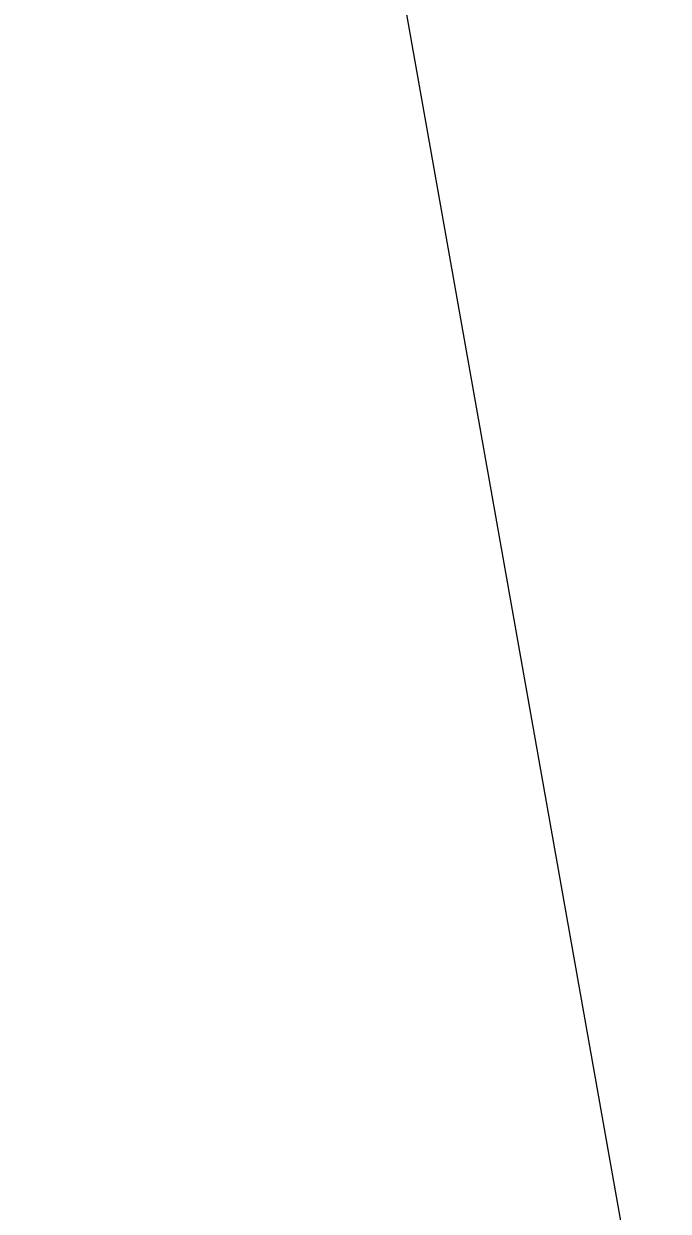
# Model space of a CAD drawing. Header units: millimetres. Extents: x -434100 to 9270898, y 0 to 249028.
# Drawn here: x 75373.46 to 75377.57, y 106380.63 to 106388.21 of the extents above; entities that cross this region are included whole.
import ezdxf
from ezdxf import colors
from ezdxf.entities.mleader import LeaderData, LeaderLine
from ezdxf.math import Vec2, Vec3

# ---------------------------------------------------------------- set-up
doc = ezdxf.new("R2010")
doc.units = ezdxf.units.MM
doc.header["$MEASUREMENT"] = 0
doc.linetypes.add('HIDDEN', pattern=[6, 4, -2])
doc.layers.get('0').update_dxf_attribs({"color": 250, "lineweight": 9})
for name, color, linetype, lineweight in [('АР_Отметки', 250, 'Continuous', 15), ('АР_Размеры', 175, 'Continuous', 9), ('АР_Сущ Несущая стена', 216, 'Continuous', 30), ('перекр 0.3', 181, 'Continuous', 30)]:
    doc.layers.add(name, color=color, linetype=linetype, lineweight=lineweight)
doc.styles.add('ISOCPEUR', font='isocpeur.TTF', dxfattribs={"width": 0.7})

# ---------------------------------------------------------------- blocks, each defined once
blk = doc.blocks.new('_DotSmall')
at = {"color": 0, "linetype": 'ByBlock', "const_width": 0.5}
blk.add_lwpolyline([(-0.0625, 0, 1), (0.0625, 0, 1)], format="xyb", close=True, dxfattribs=at)

msp = doc.modelspace()

# ---------------------------------------------------------------- linework, layer by layer
at = {"layer": 'АР_Размеры', "color": 5, "lineweight": 0, "ltscale": 100, "transparency": 33554687}
msp.add_lwpolyline([(75361.3021, 106470.6668), (75378.5795, 106373.185), (75380.6204, 106373.5468), (75381.0155, 106374.112), (75380.9303, 106374.5923), (75379.8499, 106374.4008), (75378.9775, 106379.3229), (75382.6991, 106379.9825)], dxfattribs=at)
msp.add_lwpolyline([(75361.3021, 106470.6668), (75378.5795, 106373.185), (75380.6204, 106373.5468), (75381.0155, 106374.112), (75380.9303, 106374.5923), (75379.8499, 106374.4008), (75378.9775, 106379.3229), (75382.6991, 106379.9825)], dxfattribs=at)
msp.add_lwpolyline([(75361.3021, 106470.6668), (75378.5795, 106373.185), (75380.6204, 106373.5468), (75381.0155, 106374.112), (75380.9303, 106374.5923), (75379.8499, 106374.4008), (75378.9775, 106379.3229), (75382.6991, 106379.9825)], dxfattribs=at)
msp.add_lwpolyline([(75361.3021, 106470.6668), (75378.5795, 106373.185), (75380.6204, 106373.5468), (75381.0155, 106374.112), (75380.9303, 106374.5923), (75379.8499, 106374.4008), (75378.9775, 106379.3229), (75382.6991, 106379.9825)], dxfattribs=at)
msp.add_lwpolyline([(75361.3021, 106470.6668), (75378.5795, 106373.185), (75380.6204, 106373.5468), (75381.0155, 106374.112), (75380.9303, 106374.5923), (75379.8499, 106374.4008), (75378.9775, 106379.3229), (75382.6991, 106379.9825)], dxfattribs=at)
msp.add_lwpolyline([(75361.3021, 106470.6668), (75378.5795, 106373.185), (75380.6204, 106373.5468), (75381.0155, 106374.112), (75380.9303, 106374.5923), (75379.8499, 106374.4008), (75378.9775, 106379.3229), (75382.6991, 106379.9825)], dxfattribs=at)
msp.add_lwpolyline([(75361.3021, 106470.6668), (75378.5795, 106373.185), (75380.6204, 106373.5468), (75381.0155, 106374.112), (75380.9303, 106374.5923), (75379.8499, 106374.4008), (75378.9775, 106379.3229), (75382.6991, 106379.9825)], dxfattribs=at)
msp.add_lwpolyline([(75361.3021, 106470.6668), (75378.5795, 106373.185), (75380.6204, 106373.5468), (75381.0155, 106374.112), (75380.9303, 106374.5923), (75379.8499, 106374.4008), (75378.9775, 106379.3229), (75382.6991, 106379.9825)], dxfattribs=at)
msp.add_lwpolyline([(75361.3021, 106470.6668), (75378.5795, 106373.185), (75380.6204, 106373.5468), (75381.0155, 106374.112), (75380.9303, 106374.5923), (75379.8499, 106374.4008), (75378.9775, 106379.3229), (75382.6991, 106379.9825)], dxfattribs=at)
msp.add_lwpolyline([(75361.3021, 106470.6668), (75378.5795, 106373.185), (75380.6204, 106373.5468), (75381.0155, 106374.112), (75380.9303, 106374.5923), (75379.8499, 106374.4008), (75378.9775, 106379.3229), (75382.6991, 106379.9825)], dxfattribs=at)
msp.add_lwpolyline([(75361.3021, 106470.6668), (75378.5795, 106373.185), (75380.6204, 106373.5468), (75381.0155, 106374.112), (75380.9303, 106374.5923), (75379.8499, 106374.4008), (75378.9775, 106379.3229), (75382.6991, 106379.9825)], dxfattribs=at)
msp.add_lwpolyline([(75361.3021, 106470.6668), (75378.5795, 106373.185), (75380.6204, 106373.5468), (75381.0155, 106374.112), (75380.9303, 106374.5923), (75379.8499, 106374.4008), (75378.9775, 106379.3229), (75382.6991, 106379.9825)], dxfattribs=at)
msp.add_lwpolyline([(75361.3021, 106470.6668), (75378.5795, 106373.185), (75380.6204, 106373.5468), (75381.0155, 106374.112), (75380.9303, 106374.5923), (75379.8499, 106374.4008), (75378.9775, 106379.3229), (75382.6991, 106379.9825)], dxfattribs=at)
msp.add_lwpolyline([(75361.3021, 106470.6668), (75378.5795, 106373.185), (75380.6204, 106373.5468), (75381.0155, 106374.112), (75380.9303, 106374.5923), (75379.8499, 106374.4008), (75378.9775, 106379.3229), (75382.6991, 106379.9825)], dxfattribs=at)
msp.add_lwpolyline([(75361.3021, 106470.6668), (75378.5795, 106373.185), (75380.6204, 106373.5468), (75381.0155, 106374.112), (75380.9303, 106374.5923), (75379.8499, 106374.4008), (75378.9775, 106379.3229), (75382.6991, 106379.9825)], dxfattribs=at)
msp.add_lwpolyline([(75361.3021, 106470.6668), (75378.5795, 106373.185), (75380.6204, 106373.5468), (75381.0155, 106374.112), (75380.9303, 106374.5923), (75379.8499, 106374.4008), (75378.9775, 106379.3229), (75382.6991, 106379.9825)], dxfattribs=at)
msp.add_lwpolyline([(75361.3021, 106470.6668), (75378.5795, 106373.185), (75380.6204, 106373.5468), (75381.0155, 106374.112), (75380.9303, 106374.5923), (75379.8499, 106374.4008), (75378.9775, 106379.3229), (75382.6991, 106379.9825)], dxfattribs=at)
msp.add_lwpolyline([(75361.3021, 106470.6668), (75378.5795, 106373.185), (75380.6204, 106373.5468), (75381.0155, 106374.112), (75380.9303, 106374.5923), (75379.8499, 106374.4008), (75378.9775, 106379.3229), (75382.6991, 106379.9825)], dxfattribs=at)
msp.add_lwpolyline([(75361.3021, 106470.6668), (75378.5795, 106373.185), (75380.6204, 106373.5468), (75381.0155, 106374.112), (75380.9303, 106374.5923), (75379.8499, 106374.4008), (75378.9775, 106379.3229), (75382.6991, 106379.9825)], dxfattribs=at)
msp.add_lwpolyline([(75361.3021, 106470.6668), (75378.5795, 106373.185), (75380.6204, 106373.5468), (75381.0155, 106374.112), (75380.9303, 106374.5923), (75379.8499, 106374.4008), (75378.9775, 106379.3229), (75382.6991, 106379.9825)], dxfattribs=at)
msp.add_lwpolyline([(75361.3021, 106470.6668), (75378.5795, 106373.185), (75380.6204, 106373.5468), (75381.0155, 106374.112), (75380.9303, 106374.5923), (75379.8499, 106374.4008), (75378.9775, 106379.3229), (75382.6991, 106379.9825)], dxfattribs=at)
msp.add_lwpolyline([(75361.3021, 106470.6668), (75378.5795, 106373.185), (75380.6204, 106373.5468), (75381.0155, 106374.112), (75380.9303, 106374.5923), (75379.8499, 106374.4008), (75378.9775, 106379.3229), (75382.6991, 106379.9825)], dxfattribs=at)
msp.add_lwpolyline([(75361.3021, 106470.6668), (75378.5795, 106373.185), (75380.6204, 106373.5468), (75381.0155, 106374.112), (75380.9303, 106374.5923), (75379.8499, 106374.4008), (75378.9775, 106379.3229), (75382.6991, 106379.9825)], dxfattribs=at)
msp.add_lwpolyline([(75361.3021, 106470.6668), (75378.5795, 106373.185), (75380.6204, 106373.5468), (75381.0155, 106374.112), (75380.9303, 106374.5923), (75379.8499, 106374.4008), (75378.9775, 106379.3229), (75382.6991, 106379.9825)], dxfattribs=at)
msp.add_lwpolyline([(75361.3021, 106470.6668), (75378.5795, 106373.185), (75380.6204, 106373.5468), (75381.0155, 106374.112), (75380.9303, 106374.5923), (75379.8499, 106374.4008), (75378.9775, 106379.3229), (75382.6991, 106379.9825)], dxfattribs=at)
msp.add_lwpolyline([(75361.3021, 106470.6668), (75378.5795, 106373.185), (75380.6204, 106373.5468), (75381.0155, 106374.112), (75380.9303, 106374.5923), (75379.8499, 106374.4008), (75378.9775, 106379.3229), (75382.6991, 106379.9825)], dxfattribs=at)
msp.add_lwpolyline([(75361.3021, 106470.6668), (75378.5795, 106373.185), (75380.6204, 106373.5468), (75381.0155, 106374.112), (75380.9303, 106374.5923), (75379.8499, 106374.4008), (75378.9775, 106379.3229), (75382.6991, 106379.9825)], dxfattribs=at)
msp.add_lwpolyline([(75361.3021, 106470.6668), (75378.5795, 106373.185), (75380.6204, 106373.5468), (75381.0155, 106374.112), (75380.9303, 106374.5923), (75379.8499, 106374.4008), (75378.9775, 106379.3229), (75382.6991, 106379.9825)], dxfattribs=at)
msp.add_lwpolyline([(75361.3021, 106470.6668), (75378.5795, 106373.185), (75380.6204, 106373.5468), (75381.0155, 106374.112), (75380.9303, 106374.5923), (75379.8499, 106374.4008), (75378.9775, 106379.3229), (75382.6991, 106379.9825)], dxfattribs=at)
msp.add_lwpolyline([(75361.3021, 106470.6668), (75378.5795, 106373.185), (75380.6204, 106373.5468), (75381.0155, 106374.112), (75380.9303, 106374.5923), (75379.8499, 106374.4008), (75378.9775, 106379.3229), (75382.6991, 106379.9825)], dxfattribs=at)
msp.add_lwpolyline([(75361.3021, 106470.6668), (75378.5795, 106373.185), (75380.6204, 106373.5468), (75381.0155, 106374.112), (75380.9303, 106374.5923), (75379.8499, 106374.4008), (75378.9775, 106379.3229), (75382.6991, 106379.9825)], dxfattribs=at)
msp.add_lwpolyline([(75361.3021, 106470.6668), (75378.5795, 106373.185), (75380.6204, 106373.5468), (75381.0155, 106374.112), (75380.9303, 106374.5923), (75379.8499, 106374.4008), (75378.9775, 106379.3229), (75382.6991, 106379.9825)], dxfattribs=at)
msp.add_lwpolyline([(75361.3021, 106470.6668), (75378.5795, 106373.185), (75380.6204, 106373.5468), (75381.0155, 106374.112), (75380.9303, 106374.5923), (75379.8499, 106374.4008), (75378.9775, 106379.3229), (75382.6991, 106379.9825)], dxfattribs=at)
msp.add_lwpolyline([(75361.3021, 106470.6668), (75378.5795, 106373.185), (75380.6204, 106373.5468), (75381.0155, 106374.112), (75380.9303, 106374.5923), (75379.8499, 106374.4008), (75378.9775, 106379.3229), (75382.6991, 106379.9825)], dxfattribs=at)
msp.add_lwpolyline([(75361.3021, 106470.6668), (75378.5795, 106373.185), (75380.6204, 106373.5468), (75381.0155, 106374.112), (75380.9303, 106374.5923), (75379.8499, 106374.4008), (75378.9775, 106379.3229), (75382.6991, 106379.9825)], dxfattribs=at)
msp.add_lwpolyline([(75361.3021, 106470.6668), (75378.5795, 106373.185), (75380.6204, 106373.5468), (75381.0155, 106374.112), (75380.9303, 106374.5923), (75379.8499, 106374.4008), (75378.9775, 106379.3229), (75382.6991, 106379.9825)], dxfattribs=at)
msp.add_lwpolyline([(75361.3021, 106470.6668), (75378.5795, 106373.185), (75380.6204, 106373.5468), (75381.0155, 106374.112), (75380.9303, 106374.5923), (75379.8499, 106374.4008), (75378.9775, 106379.3229), (75382.6991, 106379.9825)], dxfattribs=at)
msp.add_lwpolyline([(75361.3021, 106470.6668), (75378.5795, 106373.185), (75380.6204, 106373.5468), (75381.0155, 106374.112), (75380.9303, 106374.5923), (75379.8499, 106374.4008), (75378.9775, 106379.3229), (75382.6991, 106379.9825)], dxfattribs=at)
msp.add_lwpolyline([(75361.3021, 106470.6668), (75378.5795, 106373.185), (75380.6204, 106373.5468), (75381.0155, 106374.112), (75380.9303, 106374.5923), (75379.8499, 106374.4008), (75378.9775, 106379.3229), (75382.6991, 106379.9825)], dxfattribs=at)
msp.add_lwpolyline([(75361.3021, 106470.6668), (75378.5795, 106373.185), (75380.6204, 106373.5468), (75381.0155, 106374.112), (75380.9303, 106374.5923), (75379.8499, 106374.4008), (75378.9775, 106379.3229), (75382.6991, 106379.9825)], dxfattribs=at)
msp.add_lwpolyline([(75361.3021, 106470.6668), (75378.5795, 106373.185), (75380.6204, 106373.5468), (75381.0155, 106374.112), (75380.9303, 106374.5923), (75379.8499, 106374.4008), (75378.9775, 106379.3229), (75382.6991, 106379.9825)], dxfattribs=at)
msp.add_lwpolyline([(75361.3021, 106470.6668), (75378.5795, 106373.185), (75380.6204, 106373.5468), (75381.0155, 106374.112), (75380.9303, 106374.5923), (75379.8499, 106374.4008), (75378.9775, 106379.3229), (75382.6991, 106379.9825)], dxfattribs=at)
msp.add_lwpolyline([(75361.3021, 106470.6668), (75378.5795, 106373.185), (75380.6204, 106373.5468), (75381.0155, 106374.112), (75380.9303, 106374.5923), (75379.8499, 106374.4008), (75378.9775, 106379.3229), (75382.6991, 106379.9825)], dxfattribs=at)
msp.add_lwpolyline([(75361.3021, 106470.6668), (75378.5795, 106373.185), (75380.6204, 106373.5468), (75381.0155, 106374.112), (75380.9303, 106374.5923), (75379.8499, 106374.4008), (75378.9775, 106379.3229), (75382.6991, 106379.9825)], dxfattribs=at)
msp.add_lwpolyline([(75361.3021, 106470.6668), (75378.5795, 106373.185), (75380.6204, 106373.5468), (75381.0155, 106374.112), (75380.9303, 106374.5923), (75379.8499, 106374.4008), (75378.9775, 106379.3229), (75382.6991, 106379.9825)], dxfattribs=at)
msp.add_lwpolyline([(75361.3021, 106470.6668), (75378.5795, 106373.185), (75380.6204, 106373.5468), (75381.0155, 106374.112), (75380.9303, 106374.5923), (75379.8499, 106374.4008), (75378.9775, 106379.3229), (75382.6991, 106379.9825)], dxfattribs=at)
msp.add_lwpolyline([(75361.3021, 106470.6668), (75378.5795, 106373.185), (75380.6204, 106373.5468), (75381.0155, 106374.112), (75380.9303, 106374.5923), (75379.8499, 106374.4008), (75378.9775, 106379.3229), (75382.6991, 106379.9825)], dxfattribs=at)
msp.add_lwpolyline([(75361.3021, 106470.6668), (75378.5795, 106373.185), (75380.6204, 106373.5468), (75381.0155, 106374.112), (75380.9303, 106374.5923), (75379.8499, 106374.4008), (75378.9775, 106379.3229), (75382.6991, 106379.9825)], dxfattribs=at)
msp.add_lwpolyline([(75361.3021, 106470.6668), (75378.5795, 106373.185), (75380.6204, 106373.5468), (75381.0155, 106374.112), (75380.9303, 106374.5923), (75379.8499, 106374.4008), (75378.9775, 106379.3229), (75382.6991, 106379.9825)], dxfattribs=at)
msp.add_lwpolyline([(75361.3021, 106470.6668), (75378.5795, 106373.185), (75380.6204, 106373.5468), (75381.0155, 106374.112), (75380.9303, 106374.5923), (75379.8499, 106374.4008), (75378.9775, 106379.3229), (75382.6991, 106379.9825)], dxfattribs=at)
msp.add_lwpolyline([(75361.3021, 106470.6668), (75378.5795, 106373.185), (75380.6204, 106373.5468), (75381.0155, 106374.112), (75380.9303, 106374.5923), (75379.8499, 106374.4008), (75378.9775, 106379.3229), (75382.6991, 106379.9825)], dxfattribs=at)
msp.add_lwpolyline([(75361.3021, 106470.6668), (75378.5795, 106373.185), (75380.6204, 106373.5468), (75381.0155, 106374.112), (75380.9303, 106374.5923), (75379.8499, 106374.4008), (75378.9775, 106379.3229), (75382.6991, 106379.9825)], dxfattribs=at)
msp.add_lwpolyline([(75361.3021, 106470.6668), (75378.5795, 106373.185), (75380.6204, 106373.5468), (75381.0155, 106374.112), (75380.9303, 106374.5923), (75379.8499, 106374.4008), (75378.9775, 106379.3229), (75382.6991, 106379.9825)], dxfattribs=at)
msp.add_lwpolyline([(75361.3021, 106470.6668), (75378.5795, 106373.185), (75380.6204, 106373.5468), (75381.0155, 106374.112), (75380.9303, 106374.5923), (75379.8499, 106374.4008), (75378.9775, 106379.3229), (75382.6991, 106379.9825)], dxfattribs=at)
msp.add_lwpolyline([(75361.3021, 106470.6668), (75378.5795, 106373.185), (75380.6204, 106373.5468), (75381.0155, 106374.112), (75380.9303, 106374.5923), (75379.8499, 106374.4008), (75378.9775, 106379.3229), (75382.6991, 106379.9825)], dxfattribs=at)
msp.add_lwpolyline([(75361.3021, 106470.6668), (75378.5795, 106373.185), (75380.6204, 106373.5468), (75381.0155, 106374.112), (75380.9303, 106374.5923), (75379.8499, 106374.4008), (75378.9775, 106379.3229), (75382.6991, 106379.9825)], dxfattribs=at)
msp.add_lwpolyline([(75361.3021, 106470.6668), (75378.5795, 106373.185), (75380.6204, 106373.5468), (75381.0155, 106374.112), (75380.9303, 106374.5923), (75379.8499, 106374.4008), (75378.9775, 106379.3229), (75382.6991, 106379.9825)], dxfattribs=at)
msp.add_lwpolyline([(75361.3021, 106470.6668), (75378.5795, 106373.185), (75380.6204, 106373.5468), (75381.0155, 106374.112), (75380.9303, 106374.5923), (75379.8499, 106374.4008), (75378.9775, 106379.3229), (75382.6991, 106379.9825)], dxfattribs=at)
msp.add_lwpolyline([(75361.3021, 106470.6668), (75378.5795, 106373.185), (75380.6204, 106373.5468), (75381.0155, 106374.112), (75380.9303, 106374.5923), (75379.8499, 106374.4008), (75378.9775, 106379.3229), (75382.6991, 106379.9825)], dxfattribs=at)
msp.add_lwpolyline([(75361.3021, 106470.6668), (75378.5795, 106373.185), (75380.6204, 106373.5468), (75381.0155, 106374.112), (75380.9303, 106374.5923), (75379.8499, 106374.4008), (75378.9775, 106379.3229), (75382.6991, 106379.9825)], dxfattribs=at)
msp.add_lwpolyline([(75361.3021, 106470.6668), (75378.5795, 106373.185), (75380.6204, 106373.5468), (75381.0155, 106374.112), (75380.9303, 106374.5923), (75379.8499, 106374.4008), (75378.9775, 106379.3229), (75382.6991, 106379.9825)], dxfattribs=at)
msp.add_lwpolyline([(75361.3021, 106470.6668), (75378.5795, 106373.185), (75380.6204, 106373.5468), (75381.0155, 106374.112), (75380.9303, 106374.5923), (75379.8499, 106374.4008), (75378.9775, 106379.3229), (75382.6991, 106379.9825)], dxfattribs=at)
msp.add_lwpolyline([(75361.3021, 106470.6668), (75378.5795, 106373.185), (75380.6204, 106373.5468), (75381.0155, 106374.112), (75380.9303, 106374.5923), (75379.8499, 106374.4008), (75378.9775, 106379.3229), (75382.6991, 106379.9825)], dxfattribs=at)
msp.add_lwpolyline([(75361.3021, 106470.6668), (75378.5795, 106373.185), (75380.6204, 106373.5468), (75381.0155, 106374.112), (75380.9303, 106374.5923), (75379.8499, 106374.4008), (75378.9775, 106379.3229), (75382.6991, 106379.9825)], dxfattribs=at)
msp.add_lwpolyline([(75361.3021, 106470.6668), (75378.5795, 106373.185), (75380.6204, 106373.5468), (75381.0155, 106374.112), (75380.9303, 106374.5923), (75379.8499, 106374.4008), (75378.9775, 106379.3229), (75382.6991, 106379.9825)], dxfattribs=at)
msp.add_lwpolyline([(75361.3021, 106470.6668), (75378.5795, 106373.185), (75380.6204, 106373.5468), (75381.0155, 106374.112), (75380.9303, 106374.5923), (75379.8499, 106374.4008), (75378.9775, 106379.3229), (75382.6991, 106379.9825)], dxfattribs=at)
msp.add_lwpolyline([(75361.3021, 106470.6668), (75378.5795, 106373.185), (75380.6204, 106373.5468), (75381.0155, 106374.112), (75380.9303, 106374.5923), (75379.8499, 106374.4008), (75378.9775, 106379.3229), (75382.6991, 106379.9825)], dxfattribs=at)
msp.add_lwpolyline([(75361.3021, 106470.6668), (75378.5795, 106373.185), (75380.6204, 106373.5468), (75381.0155, 106374.112), (75380.9303, 106374.5923), (75379.8499, 106374.4008), (75378.9775, 106379.3229), (75382.6991, 106379.9825)], dxfattribs=at)
msp.add_lwpolyline([(75361.3021, 106470.6668), (75378.5795, 106373.185), (75380.6204, 106373.5468), (75381.0155, 106374.112), (75380.9303, 106374.5923), (75379.8499, 106374.4008), (75378.9775, 106379.3229), (75382.6991, 106379.9825)], dxfattribs=at)
msp.add_lwpolyline([(75361.3021, 106470.6668), (75378.5795, 106373.185), (75380.6204, 106373.5468), (75381.0155, 106374.112), (75380.9303, 106374.5923), (75379.8499, 106374.4008), (75378.9775, 106379.3229), (75382.6991, 106379.9825)], dxfattribs=at)
msp.add_lwpolyline([(75361.3021, 106470.6668), (75378.5795, 106373.185), (75380.6204, 106373.5468), (75381.0155, 106374.112), (75380.9303, 106374.5923), (75379.8499, 106374.4008), (75378.9775, 106379.3229), (75382.6991, 106379.9825)], dxfattribs=at)
msp.add_lwpolyline([(75361.3021, 106470.6668), (75378.5795, 106373.185), (75380.6204, 106373.5468), (75381.0155, 106374.112), (75380.9303, 106374.5923), (75379.8499, 106374.4008), (75378.9775, 106379.3229), (75382.6991, 106379.9825)], dxfattribs=at)
msp.add_lwpolyline([(75361.3021, 106470.6668), (75378.5795, 106373.185), (75380.6204, 106373.5468), (75381.0155, 106374.112), (75380.9303, 106374.5923), (75379.8499, 106374.4008), (75378.9775, 106379.3229), (75382.6991, 106379.9825)], dxfattribs=at)
msp.add_lwpolyline([(75361.3021, 106470.6668), (75378.5795, 106373.185), (75380.6204, 106373.5468), (75381.0155, 106374.112), (75380.9303, 106374.5923), (75379.8499, 106374.4008), (75378.9775, 106379.3229), (75382.6991, 106379.9825)], dxfattribs=at)
msp.add_lwpolyline([(75361.3021, 106470.6668), (75378.5795, 106373.185), (75380.6204, 106373.5468), (75381.0155, 106374.112), (75380.9303, 106374.5923), (75379.8499, 106374.4008), (75378.9775, 106379.3229), (75382.6991, 106379.9825)], dxfattribs=at)
msp.add_lwpolyline([(75361.3021, 106470.6668), (75378.5795, 106373.185), (75380.6204, 106373.5468), (75381.0155, 106374.112), (75380.9303, 106374.5923), (75379.8499, 106374.4008), (75378.9775, 106379.3229), (75382.6991, 106379.9825)], dxfattribs=at)
msp.add_lwpolyline([(75361.3021, 106470.6668), (75378.5795, 106373.185), (75380.6204, 106373.5468), (75381.0155, 106374.112), (75380.9303, 106374.5923), (75379.8499, 106374.4008), (75378.9775, 106379.3229), (75382.6991, 106379.9825)], dxfattribs=at)
msp.add_lwpolyline([(75361.3021, 106470.6668), (75378.5795, 106373.185), (75380.6204, 106373.5468), (75381.0155, 106374.112), (75380.9303, 106374.5923), (75379.8499, 106374.4008), (75378.9775, 106379.3229), (75382.6991, 106379.9825)], dxfattribs=at)
msp.add_lwpolyline([(75361.3021, 106470.6668), (75378.5795, 106373.185), (75380.6204, 106373.5468), (75381.0155, 106374.112), (75380.9303, 106374.5923), (75379.8499, 106374.4008), (75378.9775, 106379.3229), (75382.6991, 106379.9825)], dxfattribs=at)
msp.add_lwpolyline([(75361.3021, 106470.6668), (75378.5795, 106373.185), (75380.6204, 106373.5468), (75381.0155, 106374.112), (75380.9303, 106374.5923), (75379.8499, 106374.4008), (75378.9775, 106379.3229), (75382.6991, 106379.9825)], dxfattribs=at)
msp.add_lwpolyline([(75361.3021, 106470.6668), (75378.5795, 106373.185), (75380.6204, 106373.5468), (75381.0155, 106374.112), (75380.9303, 106374.5923), (75379.8499, 106374.4008), (75378.9775, 106379.3229), (75382.6991, 106379.9825)], dxfattribs=at)
msp.add_lwpolyline([(75361.3021, 106470.6668), (75378.5795, 106373.185), (75380.6204, 106373.5468), (75381.0155, 106374.112), (75380.9303, 106374.5923), (75379.8499, 106374.4008), (75378.9775, 106379.3229), (75382.6991, 106379.9825)], dxfattribs=at)
msp.add_lwpolyline([(75361.3021, 106470.6668), (75378.5795, 106373.185), (75380.6204, 106373.5468), (75381.0155, 106374.112), (75380.9303, 106374.5923), (75379.8499, 106374.4008), (75378.9775, 106379.3229), (75382.6991, 106379.9825)], dxfattribs=at)
msp.add_lwpolyline([(75361.3021, 106470.6668), (75378.5795, 106373.185), (75380.6204, 106373.5468), (75381.0155, 106374.112), (75380.9303, 106374.5923), (75379.8499, 106374.4008), (75378.9775, 106379.3229), (75382.6991, 106379.9825)], dxfattribs=at)
msp.add_lwpolyline([(75361.3021, 106470.6668), (75378.5795, 106373.185), (75380.6204, 106373.5468), (75381.0155, 106374.112), (75380.9303, 106374.5923), (75379.8499, 106374.4008), (75378.9775, 106379.3229), (75382.6991, 106379.9825)], dxfattribs=at)
msp.add_lwpolyline([(75361.3021, 106470.6668), (75378.5795, 106373.185), (75380.6204, 106373.5468), (75381.0155, 106374.112), (75380.9303, 106374.5923), (75379.8499, 106374.4008), (75378.9775, 106379.3229), (75382.6991, 106379.9825)], dxfattribs=at)
msp.add_lwpolyline([(75361.3021, 106470.6668), (75378.5795, 106373.185), (75380.6204, 106373.5468), (75381.0155, 106374.112), (75380.9303, 106374.5923), (75379.8499, 106374.4008), (75378.9775, 106379.3229), (75382.6991, 106379.9825)], dxfattribs=at)
msp.add_lwpolyline([(75361.3021, 106470.6668), (75378.5795, 106373.185), (75380.6204, 106373.5468), (75381.0155, 106374.112), (75380.9303, 106374.5923), (75379.8499, 106374.4008), (75378.9775, 106379.3229), (75382.6991, 106379.9825)], dxfattribs=at)
msp.add_lwpolyline([(75361.3021, 106470.6668), (75378.5795, 106373.185), (75380.6204, 106373.5468), (75381.0155, 106374.112), (75380.9303, 106374.5923), (75379.8499, 106374.4008), (75378.9775, 106379.3229), (75382.6991, 106379.9825)], dxfattribs=at)
msp.add_lwpolyline([(75361.3021, 106470.6668), (75378.5795, 106373.185), (75380.6204, 106373.5468), (75381.0155, 106374.112), (75380.9303, 106374.5923), (75379.8499, 106374.4008), (75378.9775, 106379.3229), (75382.6991, 106379.9825)], dxfattribs=at)
msp.add_lwpolyline([(75361.3021, 106470.6668), (75378.5795, 106373.185), (75380.6204, 106373.5468), (75381.0155, 106374.112), (75380.9303, 106374.5923), (75379.8499, 106374.4008), (75378.9775, 106379.3229), (75382.6991, 106379.9825)], dxfattribs=at)
msp.add_lwpolyline([(75361.3021, 106470.6668), (75378.5795, 106373.185), (75380.6204, 106373.5468), (75381.0155, 106374.112), (75380.9303, 106374.5923), (75379.8499, 106374.4008), (75378.9775, 106379.3229), (75382.6991, 106379.9825)], dxfattribs=at)
msp.add_lwpolyline([(75361.3021, 106470.6668), (75378.5795, 106373.185), (75380.6204, 106373.5468), (75381.0155, 106374.112), (75380.9303, 106374.5923), (75379.8499, 106374.4008), (75378.9775, 106379.3229), (75382.6991, 106379.9825)], dxfattribs=at)
msp.add_lwpolyline([(75361.3021, 106470.6668), (75378.5795, 106373.185), (75380.6204, 106373.5468), (75381.0155, 106374.112), (75380.9303, 106374.5923), (75379.8499, 106374.4008), (75378.9775, 106379.3229), (75382.6991, 106379.9825)], dxfattribs=at)
msp.add_lwpolyline([(75361.3021, 106470.6668), (75378.5795, 106373.185), (75380.6204, 106373.5468), (75381.0155, 106374.112), (75380.9303, 106374.5923), (75379.8499, 106374.4008), (75378.9775, 106379.3229), (75382.6991, 106379.9825)], dxfattribs=at)
msp.add_lwpolyline([(75361.3021, 106470.6668), (75378.5795, 106373.185), (75380.6204, 106373.5468), (75381.0155, 106374.112), (75380.9303, 106374.5923), (75379.8499, 106374.4008), (75378.9775, 106379.3229), (75382.6991, 106379.9825)], dxfattribs=at)
msp.add_lwpolyline([(75361.3021, 106470.6668), (75378.5795, 106373.185), (75380.6204, 106373.5468), (75381.0155, 106374.112), (75380.9303, 106374.5923), (75379.8499, 106374.4008), (75378.9775, 106379.3229), (75382.6991, 106379.9825)], dxfattribs=at)
msp.add_lwpolyline([(75361.3021, 106470.6668), (75378.5795, 106373.185), (75380.6204, 106373.5468), (75381.0155, 106374.112), (75380.9303, 106374.5923), (75379.8499, 106374.4008), (75378.9775, 106379.3229), (75382.6991, 106379.9825)], dxfattribs=at)
msp.add_lwpolyline([(75361.3021, 106470.6668), (75378.5795, 106373.185), (75380.6204, 106373.5468), (75381.0155, 106374.112), (75380.9303, 106374.5923), (75379.8499, 106374.4008), (75378.9775, 106379.3229), (75382.6991, 106379.9825)], dxfattribs=at)
msp.add_lwpolyline([(75361.3021, 106470.6668), (75378.5795, 106373.185), (75380.6204, 106373.5468), (75381.0155, 106374.112), (75380.9303, 106374.5923), (75379.8499, 106374.4008), (75378.9775, 106379.3229), (75382.6991, 106379.9825)], dxfattribs=at)
msp.add_lwpolyline([(75361.3021, 106470.6668), (75378.5795, 106373.185), (75380.6204, 106373.5468), (75381.0155, 106374.112), (75380.9303, 106374.5923), (75379.8499, 106374.4008), (75378.9775, 106379.3229), (75382.6991, 106379.9825)], dxfattribs=at)
msp.add_lwpolyline([(75361.3021, 106470.6668), (75378.5795, 106373.185), (75380.6204, 106373.5468), (75381.0155, 106374.112), (75380.9303, 106374.5923), (75379.8499, 106374.4008), (75378.9775, 106379.3229), (75382.6991, 106379.9825)], dxfattribs=at)
msp.add_lwpolyline([(75361.3021, 106470.6668), (75378.5795, 106373.185), (75380.6204, 106373.5468), (75381.0155, 106374.112), (75380.9303, 106374.5923), (75379.8499, 106374.4008), (75378.9775, 106379.3229), (75382.6991, 106379.9825)], dxfattribs=at)
msp.add_lwpolyline([(75361.3021, 106470.6668), (75378.5795, 106373.185), (75380.6204, 106373.5468), (75381.0155, 106374.112), (75380.9303, 106374.5923), (75379.8499, 106374.4008), (75378.9775, 106379.3229), (75382.6991, 106379.9825)], dxfattribs=at)
msp.add_lwpolyline([(75361.3021, 106470.6668), (75378.5795, 106373.185), (75380.6204, 106373.5468), (75381.0155, 106374.112), (75380.9303, 106374.5923), (75379.8499, 106374.4008), (75378.9775, 106379.3229), (75382.6991, 106379.9825)], dxfattribs=at)
msp.add_lwpolyline([(75361.3021, 106470.6668), (75378.5795, 106373.185), (75380.6204, 106373.5468), (75381.0155, 106374.112), (75380.9303, 106374.5923), (75379.8499, 106374.4008), (75378.9775, 106379.3229), (75382.6991, 106379.9825)], dxfattribs=at)
msp.add_lwpolyline([(75361.3021, 106470.6668), (75378.5795, 106373.185), (75380.6204, 106373.5468), (75381.0155, 106374.112), (75380.9303, 106374.5923), (75379.8499, 106374.4008), (75378.9775, 106379.3229), (75382.6991, 106379.9825)], dxfattribs=at)
msp.add_lwpolyline([(75361.3021, 106470.6668), (75378.5795, 106373.185), (75380.6204, 106373.5468), (75381.0155, 106374.112), (75380.9303, 106374.5923), (75379.8499, 106374.4008), (75378.9775, 106379.3229), (75382.6991, 106379.9825)], dxfattribs=at)
msp.add_lwpolyline([(75361.3021, 106470.6668), (75378.5795, 106373.185), (75380.6204, 106373.5468), (75381.0155, 106374.112), (75380.9303, 106374.5923), (75379.8499, 106374.4008), (75378.9775, 106379.3229), (75382.6991, 106379.9825)], dxfattribs=at)
msp.add_lwpolyline([(75361.3021, 106470.6668), (75378.5795, 106373.185), (75380.6204, 106373.5468), (75381.0155, 106374.112), (75380.9303, 106374.5923), (75379.8499, 106374.4008), (75378.9775, 106379.3229), (75382.6991, 106379.9825)], dxfattribs=at)
msp.add_lwpolyline([(75361.3021, 106470.6668), (75378.5795, 106373.185), (75380.6204, 106373.5468), (75381.0155, 106374.112), (75380.9303, 106374.5923), (75379.8499, 106374.4008), (75378.9775, 106379.3229), (75382.6991, 106379.9825)], dxfattribs=at)
msp.add_lwpolyline([(75361.3021, 106470.6668), (75378.5795, 106373.185), (75380.6204, 106373.5468), (75381.0155, 106374.112), (75380.9303, 106374.5923), (75379.8499, 106374.4008), (75378.9775, 106379.3229), (75382.6991, 106379.9825)], dxfattribs=at)
msp.add_lwpolyline([(75361.3021, 106470.6668), (75378.5795, 106373.185), (75380.6204, 106373.5468), (75381.0155, 106374.112), (75380.9303, 106374.5923), (75379.8499, 106374.4008), (75378.9775, 106379.3229), (75382.6991, 106379.9825)], dxfattribs=at)
msp.add_lwpolyline([(75361.3021, 106470.6668), (75378.5795, 106373.185), (75380.6204, 106373.5468), (75381.0155, 106374.112), (75380.9303, 106374.5923), (75379.8499, 106374.4008), (75378.9775, 106379.3229), (75382.6991, 106379.9825)], dxfattribs=at)
msp.add_lwpolyline([(75361.3021, 106470.6668), (75378.5795, 106373.185), (75380.6204, 106373.5468), (75381.0155, 106374.112), (75380.9303, 106374.5923), (75379.8499, 106374.4008), (75378.9775, 106379.3229), (75382.6991, 106379.9825)], dxfattribs=at)
msp.add_lwpolyline([(75361.3021, 106470.6668), (75378.5795, 106373.185), (75380.6204, 106373.5468), (75381.0155, 106374.112), (75380.9303, 106374.5923), (75379.8499, 106374.4008), (75378.9775, 106379.3229), (75382.6991, 106379.9825)], dxfattribs=at)
msp.add_lwpolyline([(75361.3021, 106470.6668), (75378.5795, 106373.185), (75380.6204, 106373.5468), (75381.0155, 106374.112), (75380.9303, 106374.5923), (75379.8499, 106374.4008), (75378.9775, 106379.3229), (75382.6991, 106379.9825)], dxfattribs=at)
msp.add_lwpolyline([(75361.3021, 106470.6668), (75378.5795, 106373.185), (75380.6204, 106373.5468), (75381.0155, 106374.112), (75380.9303, 106374.5923), (75379.8499, 106374.4008), (75378.9775, 106379.3229), (75382.6991, 106379.9825)], dxfattribs=at)
msp.add_lwpolyline([(75361.3021, 106470.6668), (75378.5795, 106373.185), (75380.6204, 106373.5468), (75381.0155, 106374.112), (75380.9303, 106374.5923), (75379.8499, 106374.4008), (75378.9775, 106379.3229), (75382.6991, 106379.9825)], dxfattribs=at)
msp.add_lwpolyline([(75361.3021, 106470.6668), (75378.5795, 106373.185), (75380.6204, 106373.5468), (75381.0155, 106374.112), (75380.9303, 106374.5923), (75379.8499, 106374.4008), (75378.9775, 106379.3229), (75382.6991, 106379.9825)], dxfattribs=at)
msp.add_lwpolyline([(75361.3021, 106470.6668), (75378.5795, 106373.185), (75380.6204, 106373.5468), (75381.0155, 106374.112), (75380.9303, 106374.5923), (75379.8499, 106374.4008), (75378.9775, 106379.3229), (75382.6991, 106379.9825)], dxfattribs=at)
msp.add_lwpolyline([(75361.3021, 106470.6668), (75378.5795, 106373.185), (75380.6204, 106373.5468), (75381.0155, 106374.112), (75380.9303, 106374.5923), (75379.8499, 106374.4008), (75378.9775, 106379.3229), (75382.6991, 106379.9825)], dxfattribs=at)
msp.add_lwpolyline([(75361.3021, 106470.6668), (75378.5795, 106373.185), (75380.6204, 106373.5468), (75381.0155, 106374.112), (75380.9303, 106374.5923), (75379.8499, 106374.4008), (75378.9775, 106379.3229), (75382.6991, 106379.9825)], dxfattribs=at)
msp.add_lwpolyline([(75361.3021, 106470.6668), (75378.5795, 106373.185), (75380.6204, 106373.5468), (75381.0155, 106374.112), (75380.9303, 106374.5923), (75379.8499, 106374.4008), (75378.9775, 106379.3229), (75382.6991, 106379.9825)], dxfattribs=at)
msp.add_lwpolyline([(75361.3021, 106470.6668), (75378.5795, 106373.185), (75380.6204, 106373.5468), (75381.0155, 106374.112), (75380.9303, 106374.5923), (75379.8499, 106374.4008), (75378.9775, 106379.3229), (75382.6991, 106379.9825)], dxfattribs=at)
msp.add_lwpolyline([(75361.3021, 106470.6668), (75378.5795, 106373.185), (75380.6204, 106373.5468), (75381.0155, 106374.112), (75380.9303, 106374.5923), (75379.8499, 106374.4008), (75378.9775, 106379.3229), (75382.6991, 106379.9825)], dxfattribs=at)
msp.add_lwpolyline([(75361.3021, 106470.6668), (75378.5795, 106373.185), (75380.6204, 106373.5468), (75381.0155, 106374.112), (75380.9303, 106374.5923), (75379.8499, 106374.4008), (75378.9775, 106379.3229), (75382.6991, 106379.9825)], dxfattribs=at)
msp.add_lwpolyline([(75361.3021, 106470.6668), (75378.5795, 106373.185), (75380.6204, 106373.5468), (75381.0155, 106374.112), (75380.9303, 106374.5923), (75379.8499, 106374.4008), (75378.9775, 106379.3229), (75382.6991, 106379.9825)], dxfattribs=at)
msp.add_lwpolyline([(75361.3021, 106470.6668), (75378.5795, 106373.185), (75380.6204, 106373.5468), (75381.0155, 106374.112), (75380.9303, 106374.5923), (75379.8499, 106374.4008), (75378.9775, 106379.3229), (75382.6991, 106379.9825)], dxfattribs=at)
msp.add_lwpolyline([(75361.3021, 106470.6668), (75378.5795, 106373.185), (75380.6204, 106373.5468), (75381.0155, 106374.112), (75380.9303, 106374.5923), (75379.8499, 106374.4008), (75378.9775, 106379.3229), (75382.6991, 106379.9825)], dxfattribs=at)
msp.add_lwpolyline([(75361.3021, 106470.6668), (75378.5795, 106373.185), (75380.6204, 106373.5468), (75381.0155, 106374.112), (75380.9303, 106374.5923), (75379.8499, 106374.4008), (75378.9775, 106379.3229), (75382.6991, 106379.9825)], dxfattribs=at)
msp.add_lwpolyline([(75361.3021, 106470.6668), (75378.5795, 106373.185), (75380.6204, 106373.5468), (75381.0155, 106374.112), (75380.9303, 106374.5923), (75379.8499, 106374.4008), (75378.9775, 106379.3229), (75382.6991, 106379.9825)], dxfattribs=at)
msp.add_lwpolyline([(75361.3021, 106470.6668), (75378.5795, 106373.185), (75380.6204, 106373.5468), (75381.0155, 106374.112), (75380.9303, 106374.5923), (75379.8499, 106374.4008), (75378.9775, 106379.3229), (75382.6991, 106379.9825)], dxfattribs=at)
msp.add_lwpolyline([(75361.3021, 106470.6668), (75378.5795, 106373.185), (75380.6204, 106373.5468), (75381.0155, 106374.112), (75380.9303, 106374.5923), (75379.8499, 106374.4008), (75378.9775, 106379.3229), (75382.6991, 106379.9825)], dxfattribs=at)
msp.add_lwpolyline([(75361.3021, 106470.6668), (75378.5795, 106373.185), (75380.6204, 106373.5468), (75381.0155, 106374.112), (75380.9303, 106374.5923), (75379.8499, 106374.4008), (75378.9775, 106379.3229), (75382.6991, 106379.9825)], dxfattribs=at)
msp.add_lwpolyline([(75361.3021, 106470.6668), (75378.5795, 106373.185), (75380.6204, 106373.5468), (75381.0155, 106374.112), (75380.9303, 106374.5923), (75379.8499, 106374.4008), (75378.9775, 106379.3229), (75382.6991, 106379.9825)], dxfattribs=at)
msp.add_lwpolyline([(75361.3021, 106470.6668), (75378.5795, 106373.185), (75380.6204, 106373.5468), (75381.0155, 106374.112), (75380.9303, 106374.5923), (75379.8499, 106374.4008), (75378.9775, 106379.3229), (75382.6991, 106379.9825)], dxfattribs=at)
msp.add_lwpolyline([(75361.3021, 106470.6668), (75378.5795, 106373.185), (75380.6204, 106373.5468), (75381.0155, 106374.112), (75380.9303, 106374.5923), (75379.8499, 106374.4008), (75378.9775, 106379.3229), (75382.6991, 106379.9825)], dxfattribs=at)
msp.add_lwpolyline([(75361.3021, 106470.6668), (75378.5795, 106373.185), (75380.6204, 106373.5468), (75381.0155, 106374.112), (75380.9303, 106374.5923), (75379.8499, 106374.4008), (75378.9775, 106379.3229), (75382.6991, 106379.9825)], dxfattribs=at)
msp.add_lwpolyline([(75361.3021, 106470.6668), (75378.5795, 106373.185), (75380.6204, 106373.5468), (75381.0155, 106374.112), (75380.9303, 106374.5923), (75379.8499, 106374.4008), (75378.9775, 106379.3229), (75382.6991, 106379.9825)], dxfattribs=at)
msp.add_lwpolyline([(75361.3021, 106470.6668), (75378.5795, 106373.185), (75380.6204, 106373.5468), (75381.0155, 106374.112), (75380.9303, 106374.5923), (75379.8499, 106374.4008), (75378.9775, 106379.3229), (75382.6991, 106379.9825)], dxfattribs=at)
msp.add_lwpolyline([(75361.3021, 106470.6668), (75378.5795, 106373.185), (75380.6204, 106373.5468), (75381.0155, 106374.112), (75380.9303, 106374.5923), (75379.8499, 106374.4008), (75378.9775, 106379.3229), (75382.6991, 106379.9825)], dxfattribs=at)
msp.add_lwpolyline([(75361.3021, 106470.6668), (75378.5795, 106373.185), (75380.6204, 106373.5468), (75381.0155, 106374.112), (75380.9303, 106374.5923), (75379.8499, 106374.4008), (75378.9775, 106379.3229), (75382.6991, 106379.9825)], dxfattribs=at)
msp.add_lwpolyline([(75361.3021, 106470.6668), (75378.5795, 106373.185), (75380.6204, 106373.5468), (75381.0155, 106374.112), (75380.9303, 106374.5923), (75379.8499, 106374.4008), (75378.9775, 106379.3229), (75382.6991, 106379.9825)], dxfattribs=at)
msp.add_lwpolyline([(75361.3021, 106470.6668), (75378.5795, 106373.185), (75380.6204, 106373.5468), (75381.0155, 106374.112), (75380.9303, 106374.5923), (75379.8499, 106374.4008), (75378.9775, 106379.3229), (75382.6991, 106379.9825)], dxfattribs=at)
msp.add_lwpolyline([(75361.3021, 106470.6668), (75378.5795, 106373.185), (75380.6204, 106373.5468), (75381.0155, 106374.112), (75380.9303, 106374.5923), (75379.8499, 106374.4008), (75378.9775, 106379.3229), (75382.6991, 106379.9825)], dxfattribs=at)
msp.add_lwpolyline([(75361.3021, 106470.6668), (75378.5795, 106373.185), (75380.6204, 106373.5468), (75381.0155, 106374.112), (75380.9303, 106374.5923), (75379.8499, 106374.4008), (75378.9775, 106379.3229), (75382.6991, 106379.9825)], dxfattribs=at)
msp.add_lwpolyline([(75361.3021, 106470.6668), (75378.5795, 106373.185), (75380.6204, 106373.5468), (75381.0155, 106374.112), (75380.9303, 106374.5923), (75379.8499, 106374.4008), (75378.9775, 106379.3229), (75382.6991, 106379.9825)], dxfattribs=at)
msp.add_lwpolyline([(75361.3021, 106470.6668), (75378.5795, 106373.185), (75380.6204, 106373.5468), (75381.0155, 106374.112), (75380.9303, 106374.5923), (75379.8499, 106374.4008), (75378.9775, 106379.3229), (75382.6991, 106379.9825)], dxfattribs=at)
msp.add_lwpolyline([(75361.3021, 106470.6668), (75378.5795, 106373.185), (75380.6204, 106373.5468), (75381.0155, 106374.112), (75380.9303, 106374.5923), (75379.8499, 106374.4008), (75378.9775, 106379.3229), (75382.6991, 106379.9825)], dxfattribs=at)
msp.add_lwpolyline([(75361.3021, 106470.6668), (75378.5795, 106373.185), (75380.6204, 106373.5468), (75381.0155, 106374.112), (75380.9303, 106374.5923), (75379.8499, 106374.4008), (75378.9775, 106379.3229), (75382.6991, 106379.9825)], dxfattribs=at)
msp.add_lwpolyline([(75361.3021, 106470.6668), (75378.5795, 106373.185), (75380.6204, 106373.5468), (75381.0155, 106374.112), (75380.9303, 106374.5923), (75379.8499, 106374.4008), (75378.9775, 106379.3229), (75382.6991, 106379.9825)], dxfattribs=at)
msp.add_lwpolyline([(75361.3021, 106470.6668), (75378.5795, 106373.185), (75380.6204, 106373.5468), (75381.0155, 106374.112), (75380.9303, 106374.5923), (75379.8499, 106374.4008), (75378.9775, 106379.3229), (75382.6991, 106379.9825)], dxfattribs=at)
msp.add_lwpolyline([(75361.3021, 106470.6668), (75378.5795, 106373.185), (75380.6204, 106373.5468), (75381.0155, 106374.112), (75380.9303, 106374.5923), (75379.8499, 106374.4008), (75378.9775, 106379.3229), (75382.6991, 106379.9825)], dxfattribs=at)
msp.add_lwpolyline([(75361.3021, 106470.6668), (75378.5795, 106373.185), (75380.6204, 106373.5468), (75381.0155, 106374.112), (75380.9303, 106374.5923), (75379.8499, 106374.4008), (75378.9775, 106379.3229), (75382.6991, 106379.9825)], dxfattribs=at)
msp.add_lwpolyline([(75361.3021, 106470.6668), (75378.5795, 106373.185), (75380.6204, 106373.5468), (75381.0155, 106374.112), (75380.9303, 106374.5923), (75379.8499, 106374.4008), (75378.9775, 106379.3229), (75382.6991, 106379.9825)], dxfattribs=at)
msp.add_lwpolyline([(75361.3021, 106470.6668), (75378.5795, 106373.185), (75380.6204, 106373.5468), (75381.0155, 106374.112), (75380.9303, 106374.5923), (75379.8499, 106374.4008), (75378.9775, 106379.3229), (75382.6991, 106379.9825)], dxfattribs=at)
msp.add_lwpolyline([(75361.3021, 106470.6668), (75378.5795, 106373.185), (75380.6204, 106373.5468), (75381.0155, 106374.112), (75380.9303, 106374.5923), (75379.8499, 106374.4008), (75378.9775, 106379.3229), (75382.6991, 106379.9825)], dxfattribs=at)
msp.add_lwpolyline([(75361.3021, 106470.6668), (75378.5795, 106373.185), (75380.6204, 106373.5468), (75381.0155, 106374.112), (75380.9303, 106374.5923), (75379.8499, 106374.4008), (75378.9775, 106379.3229), (75382.6991, 106379.9825)], dxfattribs=at)
msp.add_lwpolyline([(75361.3021, 106470.6668), (75378.5795, 106373.185), (75380.6204, 106373.5468), (75381.0155, 106374.112), (75380.9303, 106374.5923), (75379.8499, 106374.4008), (75378.9775, 106379.3229), (75382.6991, 106379.9825)], dxfattribs=at)
msp.add_lwpolyline([(75361.3021, 106470.6668), (75378.5795, 106373.185), (75380.6204, 106373.5468), (75381.0155, 106374.112), (75380.9303, 106374.5923), (75379.8499, 106374.4008), (75378.9775, 106379.3229), (75382.6991, 106379.9825)], dxfattribs=at)
msp.add_lwpolyline([(75361.3021, 106470.6668), (75378.5795, 106373.185), (75380.6204, 106373.5468), (75381.0155, 106374.112), (75380.9303, 106374.5923), (75379.8499, 106374.4008), (75378.9775, 106379.3229), (75382.6991, 106379.9825)], dxfattribs=at)
msp.add_lwpolyline([(75361.3021, 106470.6668), (75378.5795, 106373.185), (75380.6204, 106373.5468), (75381.0155, 106374.112), (75380.9303, 106374.5923), (75379.8499, 106374.4008), (75378.9775, 106379.3229), (75382.6991, 106379.9825)], dxfattribs=at)
msp.add_lwpolyline([(75361.3021, 106470.6668), (75378.5795, 106373.185), (75380.6204, 106373.5468), (75381.0155, 106374.112), (75380.9303, 106374.5923), (75379.8499, 106374.4008), (75378.9775, 106379.3229), (75382.6991, 106379.9825)], dxfattribs=at)
msp.add_lwpolyline([(75361.3021, 106470.6668), (75378.5795, 106373.185), (75380.6204, 106373.5468), (75381.0155, 106374.112), (75380.9303, 106374.5923), (75379.8499, 106374.4008), (75378.9775, 106379.3229), (75382.6991, 106379.9825)], dxfattribs=at)
msp.add_lwpolyline([(75361.3021, 106470.6668), (75378.5795, 106373.185), (75380.6204, 106373.5468), (75381.0155, 106374.112), (75380.9303, 106374.5923), (75379.8499, 106374.4008), (75378.9775, 106379.3229), (75382.6991, 106379.9825)], dxfattribs=at)
msp.add_lwpolyline([(75361.3021, 106470.6668), (75378.5795, 106373.185), (75380.6204, 106373.5468), (75381.0155, 106374.112), (75380.9303, 106374.5923), (75379.8499, 106374.4008), (75378.9775, 106379.3229), (75382.6991, 106379.9825)], dxfattribs=at)
msp.add_lwpolyline([(75361.3021, 106470.6668), (75378.5795, 106373.185), (75380.6204, 106373.5468), (75381.0155, 106374.112), (75380.9303, 106374.5923), (75379.8499, 106374.4008), (75378.9775, 106379.3229), (75382.6991, 106379.9825)], dxfattribs=at)
msp.add_lwpolyline([(75361.3021, 106470.6668), (75378.5795, 106373.185), (75380.6204, 106373.5468), (75381.0155, 106374.112), (75380.9303, 106374.5923), (75379.8499, 106374.4008), (75378.9775, 106379.3229), (75382.6991, 106379.9825)], dxfattribs=at)
msp.add_lwpolyline([(75361.3021, 106470.6668), (75378.5795, 106373.185), (75380.6204, 106373.5468), (75381.0155, 106374.112), (75380.9303, 106374.5923), (75379.8499, 106374.4008), (75378.9775, 106379.3229), (75382.6991, 106379.9825)], dxfattribs=at)
msp.add_lwpolyline([(75361.3021, 106470.6668), (75378.5795, 106373.185), (75380.6204, 106373.5468), (75381.0155, 106374.112), (75380.9303, 106374.5923), (75379.8499, 106374.4008), (75378.9775, 106379.3229), (75382.6991, 106379.9825)], dxfattribs=at)
at = {"layer": 'АР_Сущ Несущая стена', "lineweight": 18, "ltscale": 100}
msp.add_arc((72770.1761, 115484.9159), 9778.6546, 272.59254797, 356.63539137, dxfattribs=at)
at = {"layer": 'перекр 0.3', "color": 7, "linetype": 'HIDDEN', "lineweight": 5, "ltscale": 50}
msp.add_arc((72762.5087, 115502.9056), 9144.2835, 272.82063752, 356.28873107, dxfattribs=at)

# ---------------------------------------------------------------- leaders
at = {"layer": 'АР_Отметки'}
ml = msp.add_multileader_mtext('Standard', dxfattribs=at)
ml.set_content('+11,550', color=256, style='ISOCPEUR')
ml.set_leader_properties(color=256, linetype='Continuous', lineweight=-1)
ml.set_arrow_properties(name='DOTSMALL')
ml.build(insert=Vec2(0, 0))
ml.multileader.update_dxf_attribs({"has_text_frame": 1, "text_left_attachment_type": 4, "text_right_attachment_type": 4, "dogleg_length": 100, "arrow_head_size": 180})
ctx = ml.context
ctx.base_point, ctx.char_height, ctx.arrow_head_size, ctx.landing_gap_size, ctx.plane_origin = Vec3(219245.8889, 128951.1987), 250, 180, 50, Vec3(217084.6766, 128359.9532)
ctx.left_attachment, ctx.right_attachment = 4, 4
notes = []
notes.append((ctx, [(0, (0, 0, 0), (0, 0), (1, 0), 1, [])]))
ctx.mtext.insert, ctx.mtext.width, ctx.mtext.line_spacing_style, ctx.mtext.flow_direction = Vec3(219295.8889, 129284.5321), 852.697031, 2, 5
ml = msp.add_multileader_mtext('Standard', dxfattribs=at)
ml.set_content('+11,550', color=256, style='ISOCPEUR')
ml.set_leader_properties(color=256, linetype='Continuous', lineweight=-1)
ml.set_arrow_properties(name='DOTSMALL')
ml.build(insert=Vec2(0, 0))
ml.multileader.update_dxf_attribs({"has_text_frame": 1, "text_left_attachment_type": 4, "text_right_attachment_type": 4, "dogleg_length": 100, "arrow_head_size": 180})
ctx = ml.context
ctx.base_point, ctx.char_height, ctx.arrow_head_size, ctx.landing_gap_size, ctx.plane_origin = Vec3(219245.8889, 128951.1987), 250, 180, 50, Vec3(217084.6766, 128359.9532)
ctx.left_attachment, ctx.right_attachment = 4, 4
notes.append((ctx, [(0, (0, 0, 0), (0, 0), (1, 0), 1, [])]))
ctx.mtext.insert, ctx.mtext.width, ctx.mtext.line_spacing_style, ctx.mtext.flow_direction = Vec3(219295.8889, 129284.5321), 852.697031, 2, 5
ml = msp.add_multileader_mtext('Standard', dxfattribs=at)
ml.set_content('+13,200', color=256, style='ISOCPEUR')
ml.set_leader_properties(color=256, linetype='Continuous', lineweight=-1)
ml.set_arrow_properties(name='DOTSMALL')
ml.build(insert=Vec2(0, 0))
ml.multileader.update_dxf_attribs({"has_text_frame": 1, "text_left_attachment_type": 4, "text_right_attachment_type": 4, "dogleg_length": 100, "arrow_head_size": 180})
ctx = ml.context
ctx.base_point, ctx.char_height, ctx.arrow_head_size, ctx.landing_gap_size, ctx.plane_origin = Vec3(224401.7393, 128884.7482), 250, 180, 50, Vec3(222084.6766, 129104.9532)
ctx.left_attachment, ctx.right_attachment = 4, 4
notes.append((ctx, [(0, (0, 0, 0), (0, 0), (1, 0), 1, [])]))
ctx.mtext.insert, ctx.mtext.width, ctx.mtext.line_spacing_style, ctx.mtext.flow_direction = Vec3(224451.7393, 129218.0815), 852.697031, 2, 5
ml = msp.add_multileader_mtext('Standard', dxfattribs=at)
ml.set_content('+8,400', color=256, style='ISOCPEUR')
ml.set_leader_properties(color=256, linetype='Continuous', lineweight=-1)
ml.set_arrow_properties(name='DOTSMALL')
ml.build(insert=Vec2(0, 0))
ml.multileader.update_dxf_attribs({"has_text_frame": 1, "text_left_attachment_type": 4, "text_right_attachment_type": 4, "dogleg_length": 100, "arrow_head_size": 180})
ctx = ml.context
ctx.base_point, ctx.char_height, ctx.arrow_head_size, ctx.landing_gap_size, ctx.plane_origin = Vec3(82494.6764, 128780.1186), 250, 180, 50, Vec3(83037.9576, 129583.0753)
ctx.left_attachment, ctx.right_attachment = 4, 4
notes.append((ctx, [(0, (0, 0, 0), (0, 0), (1, 0), 1, [])]))
ctx.mtext.insert, ctx.mtext.width, ctx.mtext.line_spacing_style, ctx.mtext.flow_direction = Vec3(82544.6764, 129113.4519), 852.697031, 2, 5
ml = msp.add_multileader_mtext('Standard', dxfattribs=at)
ml.set_content('+7,050', color=256, style='ISOCPEUR')
ml.set_leader_properties(color=256, linetype='Continuous', lineweight=-1)
ml.set_arrow_properties(name='DOTSMALL')
ml.build(insert=Vec2(0, 0))
ml.multileader.update_dxf_attribs({"has_text_frame": 1, "text_left_attachment_type": 4, "text_right_attachment_type": 4, "dogleg_length": 100, "arrow_head_size": 180})
ctx = ml.context
ctx.base_point, ctx.char_height, ctx.arrow_head_size, ctx.landing_gap_size, ctx.plane_origin = Vec3(87831.4959, 128735), 250, 180, 50, Vec3(87750.1025, 127467.4358)
ctx.left_attachment, ctx.right_attachment = 4, 4
notes.append((ctx, [(0, (0, 0, 0), (0, 0), (1, 0), 1, [])]))
ctx.mtext.insert, ctx.mtext.width, ctx.mtext.line_spacing_style, ctx.mtext.flow_direction = Vec3(87881.4959, 129068.3333), 852.697031, 2, 5
ml = msp.add_multileader_mtext('Standard', dxfattribs=at)
ml.set_content('+13,340', color=256, style='ISOCPEUR')
ml.set_leader_properties(color=256, linetype='Continuous', lineweight=-1)
ml.set_arrow_properties(name='DOTSMALL')
ml.build(insert=Vec2(0, 0))
ml.multileader.update_dxf_attribs({"has_text_frame": 1, "text_left_attachment_type": 4, "text_right_attachment_type": 4, "dogleg_length": 100, "arrow_head_size": 180})
ctx = ml.context
ctx.base_point, ctx.char_height, ctx.arrow_head_size, ctx.landing_gap_size, ctx.plane_origin = Vec3(224285.949, 127292.9429), 250, 180, 50, Vec3(222767.074, 127587.8283)
ctx.left_attachment, ctx.right_attachment = 4, 4
notes.append((ctx, [(0, (0, 0, 0), (0, 0), (1, 0), 1, [])]))
ctx.mtext.insert, ctx.mtext.width, ctx.mtext.line_spacing_style, ctx.mtext.flow_direction = Vec3(224335.949, 127626.2762), 852.697031, 2, 5
ml = msp.add_multileader_mtext('Standard', dxfattribs=at)
ml.set_content('+6,300', color=256, style='ISOCPEUR')
ml.set_leader_properties(color=256, linetype='Continuous', lineweight=-1)
ml.set_arrow_properties(name='DOTSMALL')
ml.build(insert=Vec2(0, 0))
ml.multileader.update_dxf_attribs({"has_text_frame": 1, "text_left_attachment_type": 4, "text_right_attachment_type": 4, "dogleg_length": 100, "arrow_head_size": 180})
ctx = ml.context
ctx.base_point, ctx.char_height, ctx.arrow_head_size, ctx.landing_gap_size, ctx.plane_origin = Vec3(114000.6129, 126617.8026), 250, 180, 50, Vec3(122344.4352, 124376.8899)
ctx.left_attachment, ctx.right_attachment = 4, 4
notes.append((ctx, [(0, (0, 0, 0), (0, 0), (1, 0), 1, [])]))
ctx.mtext.insert, ctx.mtext.width, ctx.mtext.line_spacing_style, ctx.mtext.flow_direction = Vec3(114050.6129, 126951.1359), 852.697031, 2, 5
ml = msp.add_multileader_mtext('Standard', dxfattribs=at)
ml.set_content('+8,400', color=256, style='ISOCPEUR')
ml.set_leader_properties(color=256, linetype='Continuous', lineweight=-1)
ml.set_arrow_properties(name='DOTSMALL')
ml.build(insert=Vec2(0, 0))
ml.multileader.update_dxf_attribs({"has_text_frame": 1, "text_left_attachment_type": 4, "text_right_attachment_type": 4, "dogleg_length": 100, "arrow_head_size": 180})
ctx = ml.context
ctx.base_point, ctx.char_height, ctx.arrow_head_size, ctx.landing_gap_size, ctx.plane_origin = Vec3(113239.5798, 119007.659), 250, 180, 50, Vec3(117207.7653, 125886.4048)
ctx.left_attachment, ctx.right_attachment = 4, 4
notes.append((ctx, [(0, (0, 0, 0), (0, 0), (1, 0), 1, [])]))
ctx.mtext.insert, ctx.mtext.width, ctx.mtext.line_spacing_style, ctx.mtext.flow_direction = Vec3(113289.5798, 119340.9924), 852.697031, 2, 5
ml = msp.add_multileader_mtext('Standard', dxfattribs=at)
ml.set_content('+8,400', color=256, style='ISOCPEUR')
ml.set_leader_properties(color=256, linetype='Continuous', lineweight=-1)
ml.set_arrow_properties(name='DOTSMALL')
ml.build(insert=Vec2(0, 0))
ml.multileader.update_dxf_attribs({"has_text_frame": 1, "text_left_attachment_type": 4, "text_right_attachment_type": 4, "dogleg_length": 100, "arrow_head_size": 180})
ctx = ml.context
ctx.base_point, ctx.char_height, ctx.arrow_head_size, ctx.landing_gap_size, ctx.plane_origin = Vec3(85630.6041, 118954.6131), 250, 180, 50, Vec3(85857.8806, 118747.4473)
ctx.left_attachment, ctx.right_attachment = 4, 4
notes.append((ctx, [(0, (0, 0, 0), (0, 0), (1, 0), 1, [])]))
ctx.mtext.insert, ctx.mtext.width, ctx.mtext.line_spacing_style, ctx.mtext.flow_direction = Vec3(85680.6041, 119287.9464), 852.697031, 2, 5
for ctx, leaders in notes:
    for number, flags, end, landing, length, lines in leaders:
        leader = LeaderData()
        leader.index, (leader.has_last_leader_line, leader.has_dogleg_vector, leader.attachment_direction) = number, flags
        leader.last_leader_point, leader.dogleg_vector, leader.dogleg_length = Vec3(end), Vec3(landing), length
        for number, points, colour, breaks in lines:
            line = LeaderLine()
            line.index, line.vertices, line.color, line.breaks = number, Vec3.list(points), colors.encode_raw_color(colour), breaks
            leader.lines.append(line)
        ctx.leaders.append(leader)

doc.saveas('drawing.dxf')
